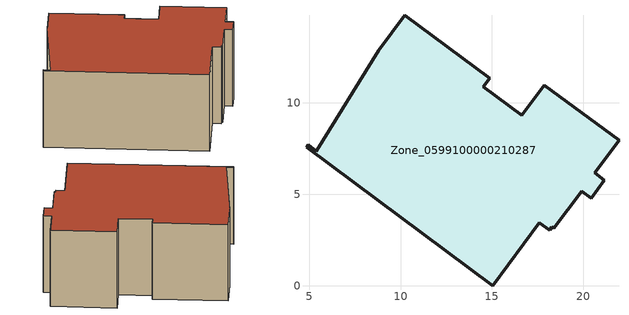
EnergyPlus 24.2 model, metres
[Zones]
Zone_0599100000210287
 floor ground (C_G): 18.38,3.14 18.27,3.22 18.15,3.03 17.6,3.44 15.05,0 4.86,7.57 4.96,7.7 5.4,7.37 8.81,12.89 10.23,14.8 14.87,11.34 14.54,10.89 16.64,9.33 17.87,10.98 21.95,7.95 20.63,6.17 21.15,5.78 20.42,4.79 19.9,5.18 z1.28
 wall outside (C_F): 21.15,5.78 20.63,6.17 21.95,7.95 17.87,10.98 16.64,9.33 14.54,10.89 14.87,11.34 10.23,14.8 8.81,12.89 5.4,7.37 4.96,7.7 4.86,7.57 15.05,0 17.6,3.44 18.15,3.03 18.27,3.22 18.38,3.14 19.9,5.18 20.42,4.79 21.15,5.78 z1.28:7.95
 roof outside (C_R): 18.15,3.03 18.27,3.22 18.38,3.14 19.9,5.18 20.42,4.79 21.15,5.78 20.63,6.17 21.95,7.95 17.87,10.98 16.64,9.33 14.54,10.89 14.87,11.34 10.23,14.8 8.81,12.89 5.4,7.37 4.96,7.7 4.86,7.57 15.05,0 17.6,3.44 z7.95
[BUILDING]
Pand.0599100000210287: North Axis=0; Terrain=City; Loads Convergence Tolerance Value=0.04; Temperature Convergence Tolerance Value=0.4; Solar Distribution=FullExterior; Maximum Number of Warmup Days=25; Minimum Number of Warmup Days=1
[Site:Location]
Rotterdam.The.Hague.AP_ZH_NLD Design_Conditions: Latitude=51.96; Longitude=4.45; Time Zone=1; Elevation=-4.5
[SITE:GROUNDTEMPERATURE:BUILDINGSURFACE]
18, 18, 18, 18, 18, 18, 18, 18, 18, 18, 18, 18
[MATERIAL] Thermal Absorptance=0.9; Solar Absorptance=0.7; Visible Absorptance=0.7
Name | Roughness | Thickness | Conductivity | Density | Specific Heat
G.D.1992-2005 | MediumSmooth | 0.15 | 0.06 | 540 | 1210
F.D.1992-2005 | Rough | 0.3 | 0.12 | 1920 | 840
R.D.1992-2005 | MediumRough | 0.2 | 0.08 | 1500 | 1000
[CONSTRUCTION]
C_G: G.D.1992-2005
C_F: F.D.1992-2005
C_R: R.D.1992-2005
[ZONE]
Zone_0599100000210287: Type=1; Multiplier=1; Ceiling Height=Autocalculate; Volume=Autocalculate; Floor Area=autocalculate; Part of Total Floor Area=Yes
[ZONEINFILTRATION:DESIGNFLOWRATE]
Infil_Zone_0599100000210287: Zone or ZoneList or Space or SpaceList=Zone_0599100000210287; Schedule=AlwaysOn; Design Flow Rate Calculation Method=Flow/Area; Flow Rate per Floor Area=0.0021; Constant Term Coefficient=1; Temperature Term Coefficient=0; Velocity Term Coefficient=0; Velocity Squared Term Coefficient=0
[HVACTEMPLATE:ZONE:IDEALLOADSAIRSYSTEM]
Zone_0599100000210287: Maximum Heating Supply Air Temperature=50; Minimum Cooling Supply Air Temperature=13; Maximum Heating Supply Air Humidity Ratio=0.0156; Minimum Cooling Supply Air Humidity Ratio=0.0077; Heating Limit=NoLimit; Cooling Limit=NoLimit; Dehumidification Control Type=ConstantSensibleHeatRatio; Cooling Sensible Heat Ratio=0.7; Dehumidification Setpoint=60; Humidification Control Type=None; Humidification Setpoint=30; Outdoor Air Method=None; Outdoor Air Flow Rate per Person=0.00944; Outdoor Air Flow Rate per Zone Floor Area=0; Outdoor Air Flow Rate per Zone=0; Demand Controlled Ventilation Type=None; Outdoor Air Economizer Type=NoEconomizer; Heat Recovery Type=None; Sensible Heat Recovery Effectiveness=0.7; Latent Heat Recovery Effectiveness=0.65
[ZONECONTROL:THERMOSTAT]
ThermostatControl_Zone_0599100000210287: Zone or ZoneList=Zone_0599100000210287; Control Type Schedule=DualSetpointControlType; Control 1=Thermostat_Zone_0599100000210287; Temperature Difference Between Cutout And Setpoint=0
[THERMOSTATSETPOINT:DUALSETPOINT]
Thermostat_Zone_0599100000210287: Heating Setpoint Temperature Schedule=HeatingSetpoint_Zone_0599100000210287; Cooling Setpoint Temperature Schedule=CoolingSetpoint_Zone_0599100000210287
[SCHEDULE:COMPACT]
HeatingSetpoint_Zone_0599100000210287: Through: 12/31, For: AllDays, Until: 24:00, 21
CoolingSetpoint_Zone_0599100000210287: Through: 12/31, For: AllDays, Until: 24:00, 24
DualSetpointControlType: Through: 12/31, For: AllDays, Until: 24:00, 4
AlwaysOn: Through: 12/31, For: AllDays, Until: 24:00, 1
